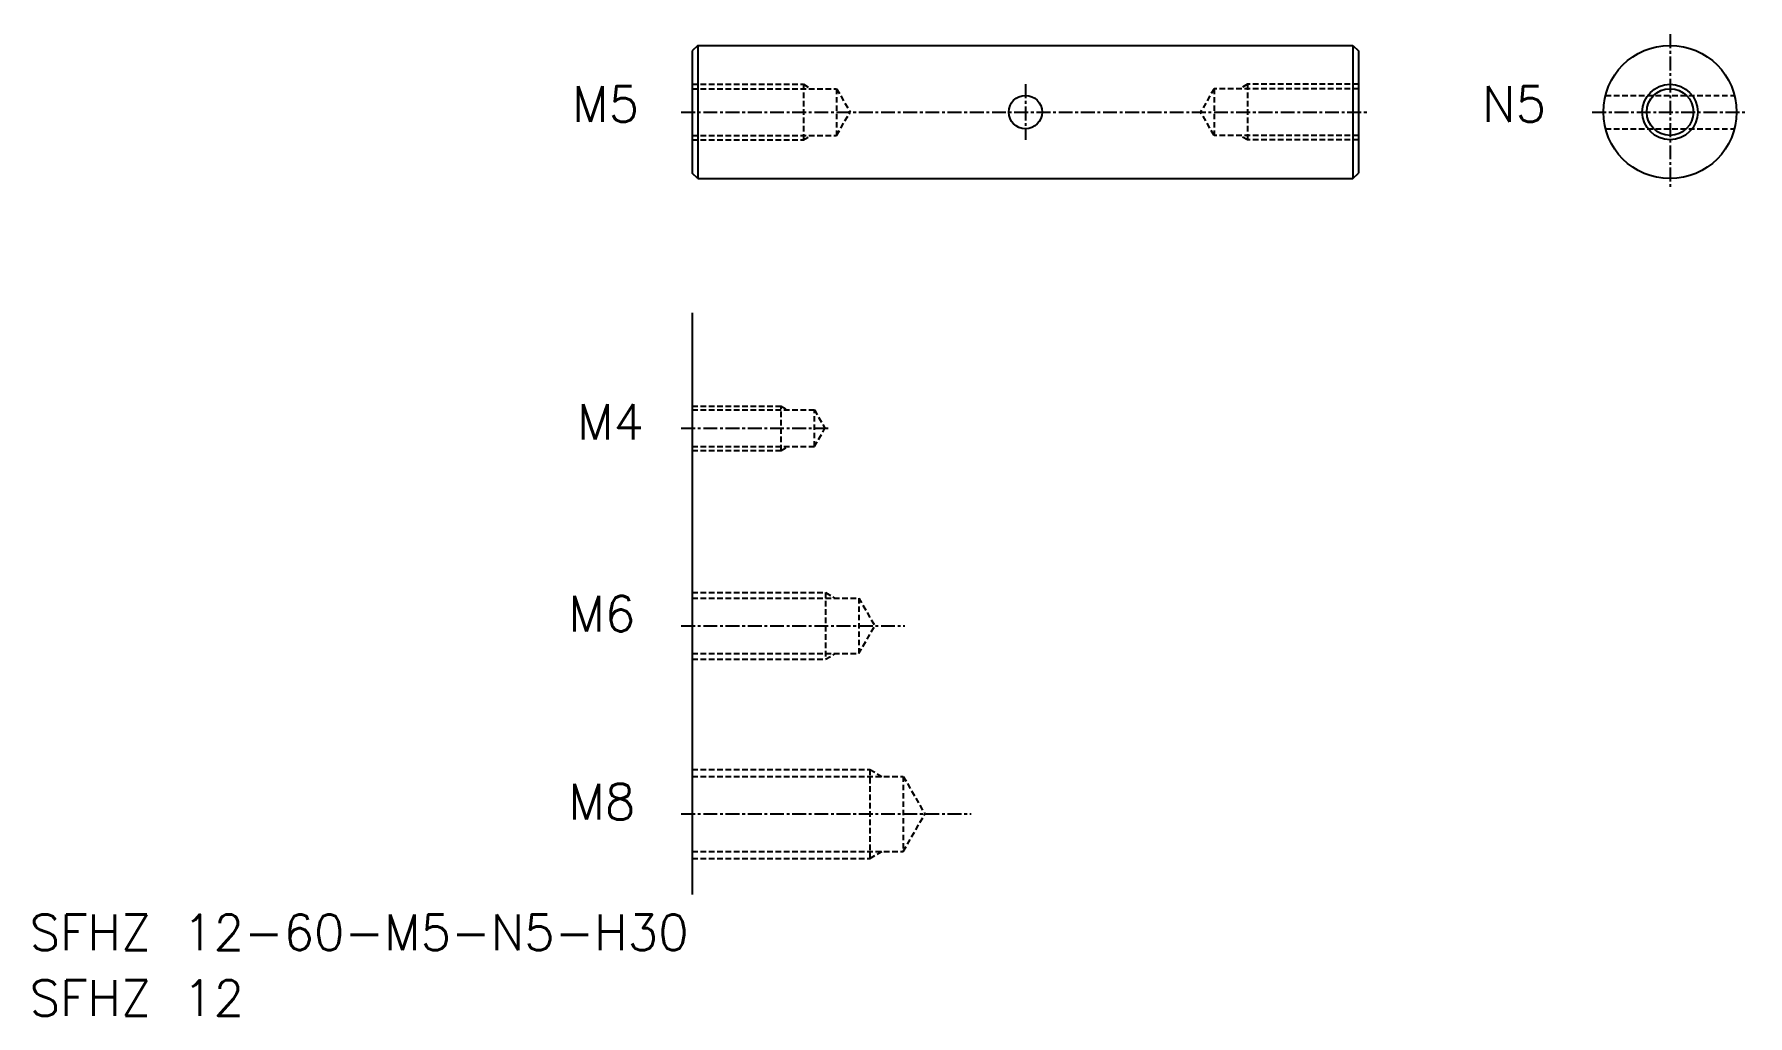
# Model space of a CAD drawing. Extents: x 395 to 550, y -212 to -124.
import ezdxf

# ---------------------------------------------------------------- set-up
doc = ezdxf.new("R2010")
doc.units = 0
doc.linetypes.add('CENTER', pattern=[2, 1.25, -0.25, 0.25, -0.25])
doc.linetypes.add('DASHED', pattern=[0.75, 0.5, -0.25])
doc.layers.get('0').update_dxf_attribs({"linetype": 'CONTINUOUS'})
doc.layers.add('CENTER', color=1, linetype='CENTER')
doc.styles.get("Standard").update_dxf_attribs({"font": 'txt.shx'})

msp = doc.modelspace()

# ---------------------------------------------------------------- linework, layer by layer
at = {"color": 7, "linetype": 'CONTINUOUS'}
for p, q in [((455.24, -124.66), (454.74, -125.16)), ((455.24, -124.66), (514.24, -124.66)), ((455.24, -124.66), (455.24, -136.66)), ((514.24, -124.66), (514.24, -136.66)), ((514.24, -124.66), (514.74, -125.16)), ((454.74, -125.16), (454.74, -136.16)), ((514.74, -125.16), (514.74, -136.16)), ((455.24, -136.66), (454.74, -136.16)), ((455.24, -136.66), (514.24, -136.66)), ((514.24, -136.66), (514.74, -136.16)), ((454.74, -148.73), (454.74, -201.11))]:
    msp.add_line(p, q, dxfattribs=at)
at = {"color": 3, "linetype": 'DASHED'}
for p, q in [((454.74, -128.16), (464.74, -128.16)), ((454.74, -128.56), (467.74, -128.56)), ((464.74, -128.16), (464.74, -133.16)), ((464.74, -128.16), (465.43, -128.56)), ((467.74, -128.56), (468.95, -130.66)), ((467.74, -128.56), (467.74, -132.76)), ((501.74, -128.56), (500.53, -130.66)), ((514.74, -128.56), (501.74, -128.56)), ((501.74, -128.56), (501.74, -132.76)), ((504.74, -128.16), (504.13, -128.51)), ((514.74, -128.16), (504.74, -128.16)), ((504.74, -128.16), (504.74, -133.16)), ((537, -129.16), (548.62, -129.16)), ((467.74, -132.76), (468.95, -130.66)), ((501.74, -132.76), (500.53, -130.66)), ((537, -132.16), (548.62, -132.16)), ((454.74, -132.76), (467.74, -132.76)), ((454.74, -133.16), (464.74, -133.16)), ((464.74, -133.16), (465.43, -132.76)), ((514.74, -132.76), (501.74, -132.76)), ((504.74, -133.16), (504.13, -132.81)), ((514.74, -133.16), (504.74, -133.16)), ((454.74, -157.14), (462.74, -157.14)), ((462.74, -161.14), (462.74, -157.14)), ((462.74, -157.14), (463.34, -157.49)), ((454.74, -157.49), (465.74, -157.49)), ((465.74, -157.49), (466.69, -159.14)), ((465.74, -160.79), (465.74, -157.49)), ((465.74, -160.79), (466.69, -159.14)), ((454.74, -160.79), (465.74, -160.79)), ((454.74, -161.14), (462.74, -161.14)), ((462.74, -161.14), (463.34, -160.79)), ((454.74, -173.93), (466.74, -173.93)), ((466.74, -173.93), (466.74, -179.93)), ((466.74, -173.93), (467.6, -174.43)), ((454.74, -174.43), (469.74, -174.43)), ((469.74, -174.43), (469.74, -179.43)), ((469.74, -174.43), (471.18, -176.93)), ((469.74, -179.43), (471.18, -176.93)), ((454.74, -179.43), (469.74, -179.43)), ((454.74, -179.93), (466.74, -179.93)), ((466.74, -179.93), (467.6, -179.43)), ((454.74, -189.87), (470.74, -189.87)), ((454.74, -190.49), (473.74, -190.49)), ((470.74, -189.87), (471.82, -190.49)), ((470.74, -189.87), (470.74, -197.87)), ((473.74, -190.49), (475.69, -193.87)), ((473.74, -190.49), (473.74, -197.24)), ((473.74, -197.24), (475.69, -193.87)), ((454.74, -197.24), (473.74, -197.24)), ((470.74, -197.87), (471.82, -197.24)), ((454.74, -197.87), (470.74, -197.87))]:
    msp.add_line(p, q, dxfattribs=at)
at = {"color": 7, "linetype": 'CONTINUOUS'}
for centre, radius in [((542.81, -130.66), 6), ((484.74, -130.66), 1.5), ((542.81, -130.66), 2.1)]:
    msp.add_circle(centre, radius, dxfattribs=at)
at = {"color": 3, "linetype": 'CONTINUOUS'}
msp.add_circle((542.81, -130.66), 2.5, dxfattribs=at)
at = {"layer": 'CENTER', "color": 1, "linetype": 'CENTER'}
for p, q in [((542.81, -123.66), (542.81, -137.66)), ((484.74, -128.16), (484.74, -133.16)), ((453.74, -130.66), (515.74, -130.66)), ((535.81, -130.66), (549.81, -130.66)), ((453.74, -159.14), (467.13, -159.14)), ((453.74, -176.93), (473.89, -176.93)), ((453.74, -193.87), (479.85, -193.87))]:
    msp.add_line(p, q, dxfattribs=at)

# ---------------------------------------------------------------- texts
at = {"color": 7, "linetype": 'CONTINUOUS'}
for s, p in [('M5', (443.92, -131.54)), ('N5', (525.89, -131.54)), ('M4', (444.35, -160.16)), ('M6', (443.57, -177.44)), ('M8', (443.57, -194.37)), ('SFHZ 12-60-M5-N5-H30', (395.05, -206.13)), ('SFHZ 12', (395.05, -212.04))]:
    msp.add_text(s, height=3.2, dxfattribs=at).set_placement(p)

doc.saveas('drawing.dxf')
